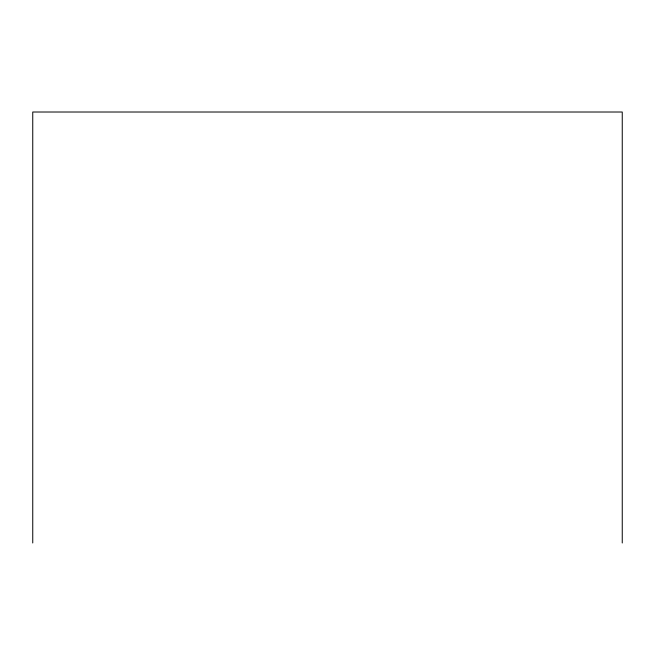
<?xml version="1.0" encoding="UTF-8"?>
<svg xmlns="http://www.w3.org/2000/svg" width="655" height="655" viewBox="0 0 655 655"><rect width="100%" height="100%" fill="white"/><g stroke="black" fill="none" stroke-linecap="round" stroke-linejoin="round"><path stroke-width="0.98" d="M622.25 542.987L622.25 112.013L32.75 112.013L32.75 542.987"/></g></svg>
